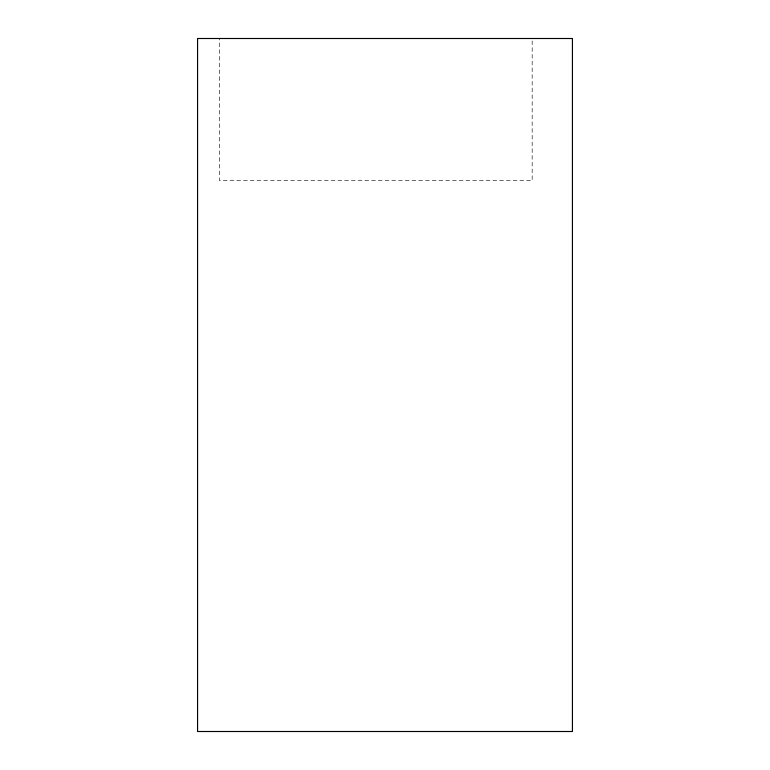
<?xml version="1.0" encoding="UTF-8"?>
<svg xmlns="http://www.w3.org/2000/svg" width="770" height="770" viewBox="0 0 770 770"><rect width="100%" height="100%" fill="white"/><g stroke="black" fill="none" stroke-linecap="round" stroke-linejoin="round"><path stroke-width="0.58" stroke-dasharray="3.85 2.89" d="M532.166 40.887L532.166 180.709L219.556 180.709L219.556 38.5"/><path stroke-width="1.16" d="M572.428 38.5L197.572 38.5L197.572 731.5L572.428 731.5L572.428 38.5"/></g></svg>
